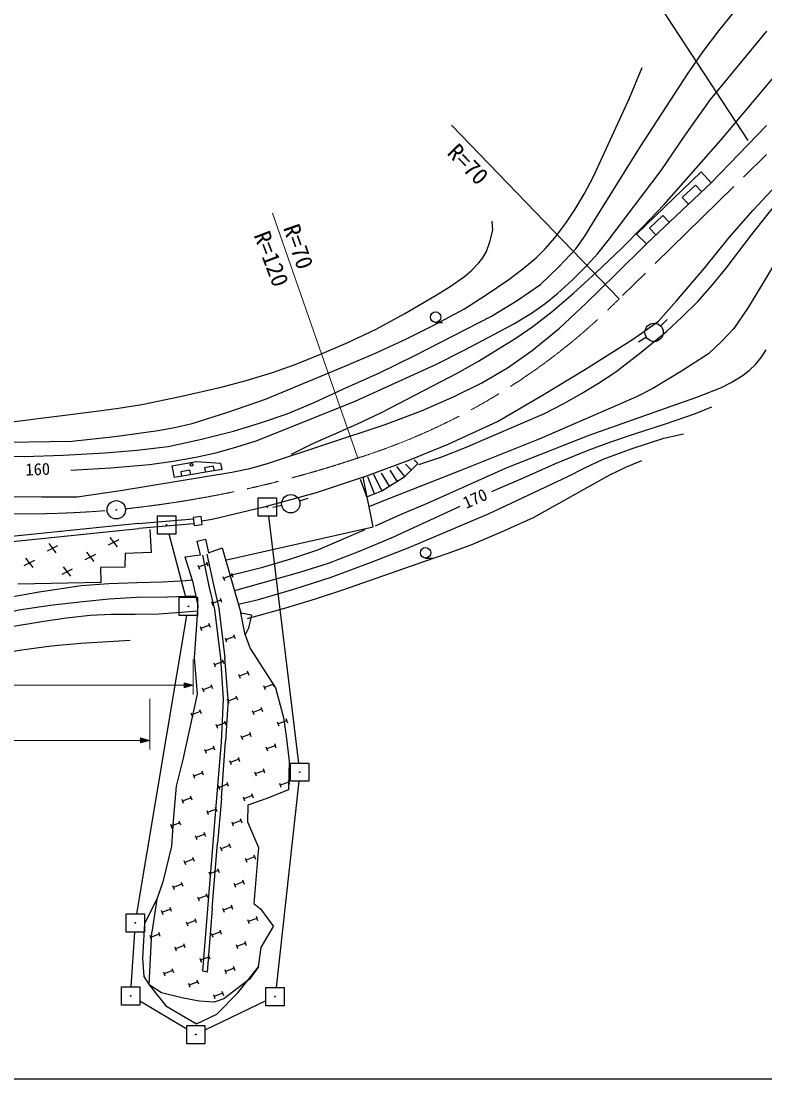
# Model space of a CAD drawing. Units: millimetres, scale not verified. Extents: x 40000 to 680000, y 20000 to 380000.
# Drawn here: x 373631 to 454898, y 205000 to 320582 of the extents above; entities that cross this region are included whole.
import ezdxf
from ezdxf.enums import TextEntityAlignment as Align

# ---------------------------------------------------------------- set-up
doc = ezdxf.new("R2010")
doc.units = ezdxf.units.MM
doc.header["$LTSCALE"] = 1000
doc.linetypes.add('CHAIN', pattern=[18.5, 12, -1.5, 3.5, -1.5])
for name, color, linetype, lineweight in [('M-BGD', 7, 'Continuous', 25), ('M-BMK', 2, 'CHAIN', 13), ('M-BMK-ROW', 30, 'Continuous', 25), ('M-BMK-SRVR', 3, 'Continuous', 25), ('M-STR-HTXT', 7, 'Continuous', 13), ('M-STR-STRC', 7, 'Continuous', 25), ('M-TTL-BAND', 7, 'Continuous', 25)]:
    doc.layers.add(name, color=color, linetype=linetype, lineweight=lineweight)
doc.styles.add('ＭＳ ゴシック', font='')
doc.styles.get('ＭＳ ゴシック').set_extended_font_data('MS Gothic')

msp = doc.modelspace()

# ---------------------------------------------------------------- linework, layer by layer
at = {"layer": 'M-BGD'}
for p, q in [((449041, 302923), (455068, 309178)), ((440891, 297306), (447937, 304114)), ((447937, 304114), (449041, 302923)), ((449041, 302923), (441952, 296242)), ((453630, 299931), (457131, 303672)), ((447312, 302670), (445855, 301296)), ((447998, 301939), (447312, 302670)), ((445855, 301296), (446540, 300566)), ((451004, 296929), (453630, 299931)), ((443768, 299330), (442311, 297956)), ((444453, 298599), (443768, 299330)), ((441952, 296242), (440891, 297306)), ((442311, 297956), (442996, 297226)), ((438563, 292880), (441952, 296242)), ((448286, 293604), (451004, 296929)), ((445245, 290002), (448286, 293604)), ((435380, 289774), (438563, 292880)), ((432451, 287050), (435380, 289774)), ((443264, 287785), (445245, 290002)), ((443517, 287271), (444234, 287971)), ((418924, 287669), (419675, 287669)), ((429479, 284582), (432451, 287050)), ((440427, 285777), (443264, 287785)), ((435313, 282544), (440427, 285777)), ((441949, 286046), (441098, 285519)), ((426763, 282710), (429479, 284582)), ((423961, 281051), (426763, 282710)), ((430614, 279727), (435313, 282544)), ((420948, 279561), (423961, 281051)), ((425685, 276817), (430614, 279727)), ((417382, 277987), (420948, 279561)), ((413392, 276498), (417382, 277987)), ((400543, 272253), (413392, 276498)), ((420295, 274370), (425685, 276817)), ((416102, 272661), (420295, 274370)), ((390090, 271982), (392808, 272480)), ((390090, 271982), (390366, 270719)), ((392808, 272480), (395426, 272273)), ((394667, 271940), (393681, 271777)), ((393681, 271777), (393763, 271283)), ((394749, 271447), (394667, 271940)), ((395426, 272273), (395555, 271584)), ((396659, 271279), (398621, 271680)), ((398621, 271680), (400543, 272253)), ((410987, 270739), (416102, 272661)), ((415552, 270835), (414693, 271907)), ((415552, 270835), (416970, 272257)), ((416261, 271546), (415640, 272168)), ((416970, 272257), (416567, 272661)), ((384478, 269283), (396659, 271279)), ((395555, 271584), (390366, 270719)), ((392074, 271509), (391087, 271346)), ((391087, 271346), (391169, 270852)), ((392156, 271016), (392074, 271509)), ((410987, 270739), (405866, 269028)), ((411409, 268616), (410700, 270491)), ((412101, 265308), (410987, 270739)), ((412232, 268929), (411523, 270804)), ((413055, 269242), (412159, 271035)), ((413887, 269773), (413000, 271171)), ((413055, 269242), (415552, 270835)), ((414719, 270304), (413946, 271521)), ((371031, 268626), (375861, 268583)), ((375861, 268583), (379766, 268583)), ((379766, 268583), (384478, 269283)), ((405866, 269028), (400152, 267465)), ((404048, 268157), (404998, 268470)), ((411409, 268616), (413055, 269242)), ((400152, 267465), (394511, 266126)), ((402118, 267638), (401139, 267433)), ((392430, 266162), (386449, 265658)), ((393300, 266461), (392415, 266344)), ((392415, 266344), (392532, 265452)), ((393417, 265568), (393300, 266461)), ((394511, 266126), (393366, 265958)), ((386441, 265686), (372261, 264241)), ((386500, 265099), (372320, 263654)), ((392473, 265644), (386492, 265140)), ((387689, 265020), (387848, 262501)), ((392532, 265452), (393417, 265568)), ((395921, 261662), (412101, 265308)), ((383177, 263364), (384330, 263923)), ((384153, 263141), (383355, 264146)), ((392855, 263747), (393762, 263984)), ((393244, 262248), (392855, 263747)), ((393762, 263984), (394115, 262466)), ((376500, 262707), (377653, 263267)), ((377475, 262484), (376677, 263489)), ((381613, 261540), (380815, 262545)), ((385006, 262419), (384951, 260900)), ((387848, 262501), (385006, 262419)), ((394115, 262466), (395581, 263014)), ((395581, 263014), (397640, 255915)), ((373960, 261105), (375113, 261665)), ((374935, 260883), (374137, 261888)), ((380637, 261762), (381790, 262322)), ((391506, 262027), (393244, 262248)), ((391506, 262027), (392339, 259386)), ((393961, 261276), (393024, 260926)), ((394176, 258843), (393486, 262218)), ((393877, 261501), (394045, 261051)), ((393914, 262338), (394643, 258998)), ((417825, 261911), (418575, 261911)), ((378097, 260161), (379250, 260720)), ((379073, 259938), (378275, 260943)), ((384951, 260900), (382284, 260885)), ((382284, 260885), (382348, 259227)), ((392940, 261151), (393108, 260701)), ((396607, 260257), (396775, 259807)), ((382348, 259227), (373285, 259058)), ((392339, 259386), (392932, 256719)), ((394643, 258998), (395234, 256446)), ((395670, 259907), (395838, 259457)), ((396691, 260032), (395754, 259682)), ((394787, 256271), (394176, 258843)), ((392932, 256719), (392526, 250999)), ((394426, 257177), (394594, 256727)), ((395447, 257302), (394510, 256952)), ((395363, 257527), (395531, 257077)), ((395441, 250971), (394787, 256271)), ((395234, 256446), (395906, 250999)), ((397640, 255915), (398813, 255693)), ((398117, 253507), (397640, 255915)), ((398813, 255693), (398474, 254256)), ((393182, 254447), (393350, 253997)), ((394203, 254572), (393266, 254222)), ((394119, 254797), (394287, 254347)), ((395912, 253203), (396080, 252753)), ((396933, 253328), (395996, 252978)), ((396849, 253553), (397017, 253103)), ((398474, 254256), (398117, 253507)), ((398117, 253507), (398660, 252014)), ((398660, 252014), (401424, 247723)), ((392526, 250999), (392847, 247019)), ((395743, 246500), (395441, 250971)), ((395605, 250823), (395773, 250373)), ((396235, 246473), (395906, 250999)), ((394668, 250473), (394836, 250023)), ((395689, 250598), (394752, 250248)), ((397398, 249229), (397566, 248779)), ((398419, 249354), (397482, 249004)), ((398335, 249579), (398503, 249129)), ((393424, 247743), (393592, 247293)), ((394445, 247868), (393508, 247518)), ((394361, 248093), (394529, 247644)), ((400128, 247985), (400296, 247535)), ((401149, 248110), (400212, 247760)), ((401065, 248335), (401233, 247886)), ((401424, 247723), (402306, 244492)), ((392847, 247019), (391299, 239891)), ((395514, 241808), (395743, 246500)), ((396235, 246473), (395975, 241901)), ((396154, 246499), (396322, 246049)), ((397175, 246624), (396238, 246274)), ((397091, 246849), (397259, 246400)), ((393201, 245138), (392264, 244788)), ((393117, 245363), (393285, 244914)), ((398884, 245255), (399052, 244805)), ((399905, 245380), (398968, 245030)), ((399821, 245605), (399989, 245156)), ((392180, 245013), (392348, 244563)), ((395931, 243894), (394994, 243544)), ((395847, 244119), (396015, 243670)), ((401614, 244011), (401782, 243561)), ((402635, 244136), (401698, 243786)), ((402306, 244492), (402592, 242450)), ((402551, 244361), (402719, 243912)), ((394910, 243769), (395078, 243319)), ((398577, 242875), (398745, 242426)), ((395030, 235721), (395514, 241808)), ((395519, 235624), (395975, 241901)), ((397640, 242525), (397808, 242075)), ((398661, 242650), (397724, 242300)), ((401307, 241631), (401475, 241182)), ((402592, 242450), (402927, 239713)), ((393666, 241039), (393834, 240589)), ((394687, 241165), (393750, 240814)), ((394603, 241389), (394771, 240940)), ((400370, 241281), (400538, 240831)), ((401391, 241406), (400454, 241056)), ((391299, 239891), (390567, 237001)), ((396396, 239795), (396564, 239345)), ((397417, 239921), (396480, 239570)), ((397333, 240145), (397501, 239696)), ((402927, 239713), (402855, 236580)), ((392422, 238309), (392590, 237860)), ((393443, 238435), (392506, 238084)), ((393359, 238659), (393527, 238210)), ((399126, 238551), (399294, 238101)), ((400147, 238677), (399210, 238326)), ((400063, 238901), (400231, 238452)), ((390567, 237001), (390252, 233191)), ((395152, 237065), (395320, 236616)), ((396173, 237191), (395236, 236840)), ((396089, 237415), (396257, 236966)), ((401856, 237307), (402024, 236858)), ((402877, 237433), (401940, 237082)), ((402793, 237657), (402961, 237208)), ((392115, 235929), (392283, 235480)), ((397882, 235821), (398050, 235372)), ((398903, 235947), (397966, 235596)), ((398819, 236171), (398987, 235722)), ((402855, 236580), (400386, 235603)), ((391178, 235579), (391346, 235130)), ((392199, 235705), (391262, 235354)), ((394599, 230759), (395030, 235721)), ((394845, 234685), (395013, 234236)), ((395519, 235624), (395085, 230753)), ((398415, 234902), (398362, 233097)), ((400386, 235603), (398415, 234902)), ((393908, 234335), (394076, 233886)), ((394929, 234461), (393992, 234110)), ((389934, 232849), (390102, 232400)), ((390955, 232975), (390018, 232624)), ((390252, 233191), (390056, 230437)), ((390871, 233200), (391039, 232750)), ((396638, 233091), (396806, 232642)), ((397659, 233217), (396722, 232866)), ((397575, 233441), (397743, 232992)), ((398362, 233097), (399567, 230291)), ((392664, 231605), (392832, 231156)), ((393685, 231731), (392748, 231380)), ((393601, 231956), (393769, 231506)), ((390056, 230437), (389097, 226540)), ((394013, 223572), (394599, 230759)), ((394504, 223628), (395085, 230753)), ((395394, 230361), (395562, 229912)), ((396415, 230487), (395478, 230137)), ((396331, 230712), (396499, 230262)), ((399567, 230291), (399062, 224176)), ((391420, 228875), (391588, 228426)), ((392441, 229001), (391504, 228651)), ((392357, 229226), (392525, 228776)), ((398124, 229117), (398292, 228668)), ((399145, 229243), (398208, 228893)), ((399061, 229468), (399229, 229018)), ((395171, 227757), (394234, 227407)), ((395087, 227982), (395255, 227532)), ((394150, 227631), (394318, 227182)), ((397817, 226738), (397985, 226288)), ((389097, 226540), (388468, 224648)), ((390176, 226145), (390344, 225696)), ((391197, 226271), (390260, 225921)), ((391113, 226496), (391281, 226046)), ((396880, 226387), (397048, 225938)), ((397901, 226513), (396964, 226163)), ((388468, 224648), (387114, 221964)), ((388468, 224648), (387902, 221021)), ((392906, 224901), (393074, 224452)), ((393927, 225027), (392990, 224677)), ((393843, 225252), (394011, 224802)), ((388932, 223416), (389100, 222966)), ((389953, 223541), (389016, 223191)), ((389869, 223766), (390037, 223316)), ((393484, 216767), (394013, 223572)), ((394504, 223628), (393968, 216673)), ((395636, 223657), (395804, 223208)), ((396657, 223783), (395720, 223433)), ((396573, 224008), (396741, 223558)), ((399062, 224176), (399787, 223568)), ((399787, 223568), (401216, 221661)), ((387114, 221964), (386873, 218204)), ((391662, 222172), (391830, 221722)), ((392683, 222297), (391746, 221947)), ((392599, 222522), (392767, 222072)), ((398366, 222413), (398534, 221964)), ((399387, 222539), (398450, 222189)), ((399303, 222764), (399471, 222314)), ((387614, 215266), (387902, 221021)), ((388709, 220811), (387772, 220461)), ((388625, 221036), (388793, 220586)), ((394392, 220928), (394560, 220478)), ((395413, 221053), (394476, 220703)), ((395329, 221278), (395497, 220828)), ((399853, 219345), (401216, 221661)), ((387688, 220686), (387856, 220236)), ((391355, 219792), (391523, 219342)), ((397122, 219684), (397290, 219234)), ((398143, 219809), (397206, 219459)), ((398059, 220034), (398227, 219584)), ((390418, 219442), (390586, 218992)), ((391439, 219567), (390502, 219217)), ((394085, 218548), (394253, 218098)), ((399572, 217230), (399853, 219345)), ((386873, 218204), (387021, 216167)), ((393148, 218198), (393316, 217748)), ((394169, 218323), (393232, 217973)), ((396815, 217304), (396983, 216854)), ((387021, 216167), (387614, 215266)), ((389174, 216712), (389342, 216262)), ((390195, 216837), (389258, 216487)), ((390111, 217062), (390279, 216612)), ((393968, 216673), (393484, 216767)), ((395878, 216954), (396046, 216504)), ((396899, 217079), (395962, 216729)), ((397293, 214385), (399572, 217230)), ((399572, 217230), (398593, 215891)), ((387614, 215266), (389430, 212995)), ((388952, 214392), (387614, 215266)), ((391904, 215468), (392072, 215018)), ((392925, 215593), (391988, 215243)), ((392841, 215818), (393009, 215368)), ((398593, 215891), (395775, 213754)), ((391190, 213858), (388952, 214392)), ((393094, 213492), (391190, 213858)), ((394634, 214224), (394802, 213774)), ((395655, 214349), (394718, 213999)), ((395007, 212075), (397293, 214385)), ((395571, 214574), (395739, 214124)), ((389430, 212995), (392781, 211005)), ((394730, 213397), (393094, 213492)), ((395775, 213754), (394730, 213397)), ((392781, 211005), (395007, 212075))]:
    msp.add_line(p, q, dxfattribs=at)
for points in [[(370323, 273043), (373958, 273006), (378208, 273144), (382790, 273406), (386284, 273700), (389684, 274096), (393188, 274862), (396845, 275768), (399786, 276677), (402684, 277689), (405650, 278926), (408870, 280385), (412704, 282128), (416639, 284035), (425034, 288337), (427822, 290073), (430380, 291809), (432387, 293740), (434227, 295700), (435211, 297087), (436251, 298752), (441325, 306894), (446443, 314804), (448172, 317262), (449888, 319527), (451565, 321636)], [(379063, 271497), (383390, 271766), (387663, 272135), (390240, 272488), (392716, 272933), (395058, 273461), (397208, 274047), (399302, 274725), (401255, 275468), (410126, 279055), (418934, 283078), (422043, 284625), (425346, 286386), (427464, 287519), (429413, 288690), (430886, 289731), (432223, 290810), (433855, 292292), (435441, 293869), (436650, 295192), (437781, 296595), (443571, 304258), (446203, 308124), (448967, 312005), (455110, 319498)], [(369712, 274531), (379164, 274670), (383881, 275206), (388590, 275846), (390390, 276168), (392336, 276631), (396225, 277865), (400330, 279278), (409185, 282956), (412428, 284349), (415733, 285881), (418789, 287394), (422086, 289150), (424461, 290663), (426933, 292368), (428464, 293511), (429896, 294716), (430901, 295695), (431959, 296894), (433152, 298504), (434168, 300041), (435208, 301754), (436156, 303517), (440076, 312078), (441485, 315526)], [(403180, 273258), (405509, 274419), (407822, 275452), (410307, 276530), (413017, 277821), (421335, 282141), (423592, 283413), (425807, 284779), (427687, 285943), (429559, 287222), (431648, 288865), (433939, 290807), (436508, 293142), (439221, 295750), (441582, 298114), (443880, 300563), (450089, 307560), (456253, 314895)], [(465464, 307503), (463607, 305428), (461817, 303269), (460634, 301685), (459501, 299981), (454536, 291700), (452992, 289170), (451520, 286999), (450213, 285619), (448728, 284211), (445785, 282324), (442652, 280437), (440862, 279539), (438876, 278664), (430292, 274946), (421383, 271359), (412678, 267960), (411698, 267543)], [(417089, 272124), (419588, 272983), (422201, 273994), (430802, 277718), (432940, 278812), (434869, 279908), (436738, 281026), (438619, 282272), (441390, 284416), (444151, 286684), (445878, 288257), (447582, 289958), (449183, 291752), (450682, 293582), (453320, 297095), (455938, 300402), (458234, 303133), (460548, 305709), (462947, 308215)], [(372321, 276757), (381881, 277972), (384262, 278274), (386802, 278706), (391022, 279557), (395505, 280571), (398211, 281300), (401079, 282187), (403556, 283066), (406263, 284143), (409334, 285473), (412412, 286921), (415549, 288646), (418974, 290654), (420507, 291601), (422062, 292692), (422809, 293316), (423650, 294176), (424070, 294706), (424468, 295412), (424847, 296460), (425160, 297751), (425116, 298729)], [(412339, 265424), (415093, 266685), (418046, 267922), (426756, 271804), (435706, 275331), (444648, 278512), (447451, 279484), (450161, 280553), (451228, 281097), (452418, 281837), (453187, 282423), (453914, 283112), (454483, 283809), (455045, 284681)], [(425065, 269176), (425719, 269483), (428509, 270664), (431961, 272194), (435587, 273684), (438067, 274617), (440751, 275511), (443951, 276527), (447311, 277709), (449116, 278421)], [(397366, 256861), (397370, 256862), (399578, 257368), (403442, 258519), (407490, 259833), (411808, 261422), (416109, 263115), (424789, 266769), (433366, 270829), (435213, 271785), (437215, 272701), (440393, 273867), (443850, 275024), (446009, 275475)], [(441432, 272518), (439732, 271831), (437922, 270976), (429596, 266308), (426352, 264833), (422780, 263333), (420269, 262396), (417694, 261548), (408753, 258398), (405756, 257405), (402523, 256447), (398346, 255275)], [(396996, 258361), (404098, 260376), (407203, 261370), (410592, 262673), (414182, 264169), (421609, 267568)], [(396438, 260058), (397698, 260315), (400025, 260909), (403114, 261825), (406042, 262815), (411212, 265030)], [(371085, 257407), (375608, 258215), (380190, 258924), (383219, 259130), (386322, 259231), (389036, 259304), (391637, 259474), (392295, 259526)], [(367710, 254871), (368894, 255072), (370091, 255384), (371637, 255851), (373390, 256264), (376819, 256768), (380355, 257181), (383247, 257459), (386242, 257637), (389623, 257662), (392697, 257779)], [(372370, 254386), (376119, 255021), (378576, 255387), (381163, 255667), (383507, 255769), (386099, 255773), (388683, 255830), (391101, 255982), (392892, 256155)], [(367718, 251074), (370640, 251420), (373690, 251888), (376915, 252302), (380170, 252617), (385554, 252954)]]:
    msp.add_lwpolyline(points, dxfattribs=at)
msp.add_circle((392240, 272105), 150, dxfattribs=at)
for centre, major_axis in [((418924, 288241), (0, 572)), ((442800, 286572), (0, 1003)), ((403097, 267843), (0, 1003)), ((417825, 262483), (0, 572))]:
    msp.add_ellipse(centre, major_axis=major_axis, ratio=0.997557, dxfattribs=at)
at = {"layer": 'M-BMK'}
msp.add_line((464707, 315443), (438993, 290251), dxfattribs=at)
for centre, major_axis, start_param, end_param in [((389396, 339793), (0, 70187), 3.4463523, 3.9287669), ((372282, 386930), (0, 120321), 3.2479313, 3.4648133), ((373576, 387051), (0, 120321), 2.9644464, 3.2204393)]:
    msp.add_ellipse(centre, major_axis=major_axis, ratio=0.997557, start_param=start_param, end_param=end_param, dxfattribs=at)
at = {"layer": 'M-BMK-ROW'}
for p, q in [((399529, 266480), (399529, 268480)), ((399529, 268480), (401529, 268480)), ((401529, 268480), (401529, 266480)), ((388520, 264520), (388520, 266520)), ((388520, 266520), (390520, 266520)), ((390520, 266520), (390520, 264520)), ((401529, 266480), (399529, 266480)), ((400651, 266480), (403948, 239512)), ((390520, 264520), (388520, 264520)), ((391638, 257635), (389789, 264520)), ((390906, 255635), (390906, 257635)), ((390906, 257635), (392906, 257635)), ((392906, 257635), (392906, 255635)), ((386278, 223045), (391739, 255635)), ((392906, 255635), (390906, 255635)), ((403070, 237512), (403070, 239512)), ((403070, 239512), (405070, 239512)), ((405070, 239512), (405070, 237512)), ((403960, 237512), (401483, 214994)), ((405070, 237512), (403070, 237512)), ((385110, 221045), (385110, 223045)), ((385110, 223045), (387110, 223045)), ((387110, 223045), (387110, 221045)), ((387110, 221045), (385110, 221045)), ((385663, 215068), (386046, 221045)), ((384599, 213068), (384599, 215068)), ((384599, 215068), (386599, 215068)), ((386599, 215068), (386599, 213068)), ((400373, 212994), (400373, 214994)), ((400373, 214994), (402373, 214994)), ((402373, 214994), (402373, 212994)), ((386599, 213068), (384599, 213068)), ((391720, 210431), (386599, 213474)), ((400373, 213514), (393720, 210317)), ((402373, 212994), (400373, 212994)), ((391720, 208836), (391720, 210836)), ((391720, 210836), (393720, 210836)), ((393720, 210836), (393720, 208836)), ((393720, 208836), (391720, 208836))]:
    msp.add_line(p, q, dxfattribs=at)
for centre in [(400529, 267480), (389520, 265520), (391906, 256635), (404070, 238512), (386110, 222045), (385599, 214068), (401373, 213994), (392720, 209836)]:
    msp.add_circle(centre, 40, dxfattribs=at)
at = {"layer": 'M-BMK-SRVR'}
for radius in [1000, 40]:
    msp.add_circle((384027, 267187), radius, dxfattribs=at)
at = {"layer": 'M-STR-HTXT'}
for p, q in [((438993, 290251), (420668, 309208)), ((410405, 272840), (401115, 299613)), ((392430, 247009), (392430, 250829)), ((313621, 248012), (392430, 248012)), ((391430, 247731), (391430, 248292)), ((391430, 248292), (392430, 248012)), ((392430, 248012), (391430, 247731)), ((391470, 247811), (391470, 248212)), ((391470, 248212), (392150, 248012)), ((392150, 248012), (391470, 247811)), ((391510, 247891), (391510, 248132)), ((391510, 248132), (391990, 248012)), ((391990, 248012), (391510, 247891)), ((391550, 247971), (391550, 248052)), ((391550, 248052), (391750, 248012)), ((391750, 248012), (391550, 247971)), ((387689, 240984), (387689, 246519)), ((331975, 241987), (387689, 241987)), ((386689, 241706), (386689, 242268)), ((386689, 242268), (387689, 241987)), ((387689, 241987), (386689, 241706)), ((386729, 241786), (386729, 242187)), ((386729, 242187), (387409, 241987)), ((387409, 241987), (386729, 241786)), ((386769, 241867), (386769, 242107)), ((386769, 242107), (387249, 241987)), ((387249, 241987), (386769, 241867)), ((386809, 241947), (386809, 242027)), ((386809, 242027), (387009, 241987)), ((387009, 241987), (386809, 241947))]:
    msp.add_line(p, q, dxfattribs=at)
at = {"layer": 'M-STR-STRC'}
msp.add_line((439526, 328219), (453028, 307543), dxfattribs=at)
at = {"layer": 'M-TTL-BAND'}
msp.add_line((40000, 205000), (579000, 205000), dxfattribs=at)

# ---------------------------------------------------------------- texts
at = {"layer": 'M-STR-HTXT', "style": 'ＭＳ ゴシック'}
for s, height, rotation, p in [('R=70', 1833, 314.33, (419675, 305711)), ('R=70', 1833, 289.256, (401722, 297819)), ('R=120', 1833, 290.654, (398507, 297009)), ('160', 1320, 2.005, (374132, 270520)), ('170', 1320, 23.907, (422422, 266906))]:
    msp.add_text(s, height=height, rotation=rotation, dxfattribs=at).set_placement(p, align=Align.BOTTOM_LEFT)

doc.saveas('drawing.dxf')
